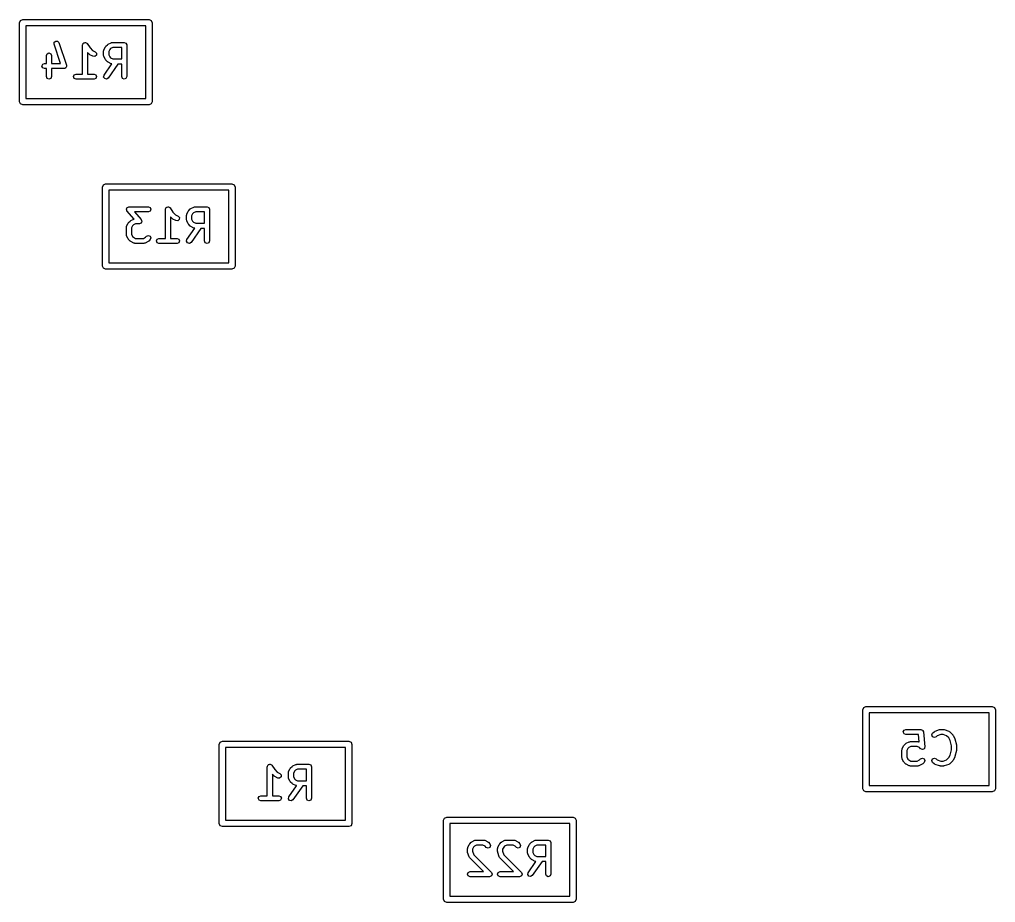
# Model space of a CAD drawing. Extents: x 0.26 to 1.74, y 0.22 to 1.88.
# Drawn here: x 0.884 to 1.492, y 1.331 to 1.881 of the extents above; entities that cross this region are included whole.
import ezdxf

# ---------------------------------------------------------------- set-up
doc = ezdxf.new("R2010")
doc.units = 0
doc.header["$MEASUREMENT"] = 0
doc.layers.add('BLACK', color=7, linetype='CONTINUOUS')

msp = doc.modelspace()

# ---------------------------------------------------------------- linework, layer by layer
at = {"layer": 'BLACK', "linetype": 'CONTINUOUS'}
for p, q in [((0.883858, 1.87894), (0.884435, 1.88033)), ((0.884435, 1.88033), (0.885827, 1.88091)), ((0.885827, 1.88091), (0.964567, 1.88091)), ((0.964567, 1.88091), (0.965959, 1.88033)), ((0.965959, 1.88033), (0.966535, 1.87894)), ((0.883858, 1.82972), (0.883858, 1.87894)), ((0.887795, 1.87697), (0.887795, 1.83169)), ((0.962598, 1.87697), (0.887795, 1.87697)), ((0.962598, 1.83169), (0.962598, 1.87697)), ((0.966535, 1.87894), (0.966535, 1.82972)), ((0.905509, 1.86671), (0.90642, 1.8675)), ((0.90642, 1.8675), (0.907622, 1.86742)), ((0.907622, 1.86742), (0.908412, 1.86651)), ((0.905424, 1.86551), (0.905509, 1.86671)), ((0.90942, 1.85352), (0.905424, 1.86551)), ((0.908412, 1.86651), (0.913099, 1.85245)), ((0.923153, 1.86507), (0.923215, 1.86522)), ((0.923153, 1.84696), (0.923153, 1.86507)), ((0.923184, 1.86538), (0.923439, 1.86576)), ((0.923215, 1.86522), (0.923184, 1.86538)), ((0.923439, 1.86576), (0.923615, 1.86619)), ((0.923615, 1.86619), (0.923764, 1.86625)), ((0.923764, 1.86625), (0.923855, 1.86638)), ((0.923855, 1.86638), (0.924304, 1.86647)), ((0.924304, 1.86647), (0.924728, 1.86665)), ((0.924728, 1.86665), (0.924878, 1.86659)), ((0.924878, 1.86659), (0.925037, 1.86662)), ((0.925037, 1.86662), (0.925418, 1.86636)), ((0.925418, 1.86636), (0.925842, 1.86619)), ((0.925842, 1.86619), (0.925904, 1.86604)), ((0.925904, 1.86604), (0.926038, 1.86595)), ((0.926038, 1.86595), (0.927827, 1.86326)), ((0.927827, 1.86326), (0.929411, 1.86168)), ((0.929411, 1.86168), (0.931057, 1.86086)), ((0.936277, 1.86132), (0.936417, 1.86166)), ((0.936277, 1.85851), (0.936277, 1.86132)), ((0.936417, 1.86166), (0.936443, 1.86203)), ((0.936443, 1.86203), (0.93738, 1.8639)), ((0.93738, 1.8639), (0.937576, 1.86407)), ((0.937576, 1.86407), (0.937675, 1.86431)), ((0.937675, 1.86431), (0.938613, 1.86525)), ((0.938613, 1.86525), (0.938852, 1.86535)), ((0.938852, 1.86535), (0.939022, 1.86554)), ((0.939022, 1.86554), (0.940897, 1.86648)), ((0.940083, 1.86227), (0.939426, 1.86095)), ((0.940659, 1.86284), (0.940083, 1.86227)), ((0.941973, 1.8635), (0.940659, 1.86284)), ((0.940897, 1.86648), (0.941262, 1.86651)), ((0.941262, 1.86651), (0.941601, 1.86665)), ((0.941601, 1.86665), (0.9491, 1.86665)), ((0.947525, 1.8635), (0.941973, 1.8635)), ((0.947525, 1.85634), (0.947525, 1.8635)), ((0.9491, 1.86665), (0.950214, 1.86619)), ((0.950214, 1.86619), (0.950675, 1.86507)), ((0.950675, 1.86507), (0.950675, 1.84539)), ((0.900656, 1.85851), (0.901117, 1.85962)), ((0.900656, 1.85352), (0.900656, 1.85851)), ((0.901117, 1.85962), (0.902231, 1.86009)), ((0.902231, 1.86009), (0.903344, 1.85962)), ((0.903344, 1.85962), (0.903806, 1.85851)), ((0.903806, 1.85851), (0.903806, 1.85352)), ((0.927364, 1.85927), (0.926303, 1.86033)), ((0.926303, 1.86033), (0.926303, 1.84696)), ((0.927604, 1.85917), (0.927364, 1.85927)), ((0.927773, 1.85898), (0.927604, 1.85917)), ((0.929648, 1.85804), (0.927773, 1.85898)), ((0.93085, 1.85795), (0.929648, 1.85804)), ((0.931761, 1.85874), (0.93085, 1.85795)), ((0.931057, 1.86086), (0.931846, 1.85995)), ((0.931846, 1.85995), (0.931761, 1.85874)), ((0.936417, 1.85817), (0.936277, 1.85851)), ((0.936443, 1.85781), (0.936417, 1.85817)), ((0.93738, 1.85593), (0.936443, 1.85781)), ((0.937576, 1.85576), (0.93738, 1.85593)), ((0.937675, 1.85552), (0.937576, 1.85576)), ((0.938613, 1.85459), (0.937675, 1.85552)), ((0.939426, 1.86095), (0.939426, 1.85888)), ((0.939426, 1.85888), (0.940083, 1.85757)), ((0.940083, 1.85757), (0.940659, 1.85699)), ((0.940659, 1.85699), (0.941973, 1.85634)), ((0.941973, 1.85634), (0.947525, 1.85634)), ((0.897844, 1.85195), (0.898305, 1.85306)), ((0.898305, 1.85084), (0.897844, 1.85195)), ((0.898305, 1.85306), (0.899419, 1.85352)), ((0.899419, 1.85037), (0.898305, 1.85084)), ((0.899419, 1.85352), (0.900656, 1.85352)), ((0.900656, 1.85037), (0.899419, 1.85037)), ((0.900656, 1.84539), (0.900656, 1.85037)), ((0.903806, 1.85352), (0.90942, 1.85352)), ((0.911605, 1.85037), (0.903806, 1.85037)), ((0.903806, 1.85037), (0.903806, 1.84539)), ((0.911844, 1.85047), (0.911605, 1.85037)), ((0.912103, 1.85046), (0.911844, 1.85047)), ((0.91238, 1.8507), (0.912103, 1.85046)), ((0.912718, 1.85084), (0.91238, 1.8507)), ((0.912817, 1.85108), (0.912718, 1.85084)), ((0.913013, 1.85125), (0.912817, 1.85108)), ((0.913039, 1.85161), (0.913013, 1.85125)), ((0.91318, 1.85195), (0.913039, 1.85161)), ((0.913099, 1.85245), (0.91308, 1.85219)), ((0.91308, 1.85219), (0.91318, 1.85195)), ((0.936561, 1.84629), (0.941436, 1.85326)), ((0.938852, 1.85449), (0.938613, 1.85459)), ((0.939022, 1.85429), (0.938852, 1.85449)), ((0.940897, 1.85335), (0.939022, 1.85429)), ((0.945233, 1.85319), (0.939142, 1.84448)), ((0.941262, 1.85333), (0.940897, 1.85335)), ((0.941436, 1.85326), (0.941262, 1.85333)), ((0.947525, 1.85319), (0.945233, 1.85319)), ((0.947525, 1.84539), (0.947525, 1.85319)), ((0.901117, 1.84427), (0.900656, 1.84539)), ((0.902231, 1.84381), (0.901117, 1.84427)), ((0.903344, 1.84427), (0.902231, 1.84381)), ((0.903806, 1.84539), (0.903344, 1.84427)), ((0.917529, 1.84539), (0.91799, 1.8465)), ((0.91799, 1.84427), (0.917529, 1.84539)), ((0.91799, 1.8465), (0.919104, 1.84696)), ((0.919104, 1.84381), (0.91799, 1.84427)), ((0.919104, 1.84696), (0.923153, 1.84696)), ((0.924728, 1.84381), (0.919104, 1.84381)), ((0.930352, 1.84381), (0.924728, 1.84381)), ((0.926303, 1.84696), (0.930352, 1.84696)), ((0.930352, 1.84696), (0.931466, 1.8465)), ((0.931466, 1.84427), (0.930352, 1.84381)), ((0.931466, 1.8465), (0.931927, 1.84539)), ((0.931927, 1.84539), (0.931466, 1.84427)), ((0.936301, 1.84511), (0.936561, 1.84629)), ((0.936948, 1.8441), (0.936301, 1.84511)), ((0.938125, 1.84384), (0.936948, 1.8441)), ((0.939142, 1.84448), (0.938125, 1.84384)), ((0.947987, 1.84427), (0.947525, 1.84539)), ((0.9491, 1.84381), (0.947987, 1.84427)), ((0.950214, 1.84427), (0.9491, 1.84381)), ((0.950675, 1.84539), (0.950214, 1.84427)), ((0.887795, 1.83169), (0.962598, 1.83169)), ((0.884435, 1.82833), (0.883858, 1.82972)), ((0.885827, 1.82776), (0.884435, 1.82833)), ((0.964567, 1.82776), (0.885827, 1.82776)), ((0.965959, 1.82833), (0.964567, 1.82776)), ((0.966535, 1.82972), (0.965959, 1.82833)), ((0.935531, 1.77657), (0.936108, 1.77797)), ((0.935531, 1.72736), (0.935531, 1.77657)), ((0.936108, 1.77797), (0.9375, 1.77854)), ((0.9375, 1.77854), (1.01624, 1.77854)), ((1.01624, 1.77854), (1.01763, 1.77797)), ((1.01763, 1.77797), (1.01821, 1.77657)), ((1.01821, 1.77657), (1.01821, 1.72736)), ((0.939469, 1.77461), (0.939469, 1.72933)), ((1.01427, 1.77461), (0.939469, 1.77461)), ((1.01427, 1.72933), (1.01427, 1.77461)), ((0.950992, 1.7639), (0.951517, 1.76407)), ((0.951517, 1.76407), (0.952029, 1.76429)), ((0.952029, 1.76429), (0.964215, 1.76429)), ((0.964215, 1.76429), (0.965329, 1.76382)), ((0.975438, 1.76389), (0.975528, 1.76402)), ((0.975528, 1.76402), (0.975978, 1.76411)), ((0.975978, 1.76411), (0.976401, 1.76429)), ((0.976401, 1.76429), (0.976551, 1.76422)), ((0.976551, 1.76422), (0.97671, 1.76425)), ((0.97671, 1.76425), (0.977091, 1.764)), ((0.977091, 1.764), (0.977515, 1.76382)), ((0.990695, 1.76318), (0.99257, 1.76412)), ((0.99257, 1.76412), (0.992936, 1.76415)), ((0.992936, 1.76415), (0.993274, 1.76429)), ((0.993274, 1.76429), (1.00077, 1.76429)), ((1.00077, 1.76429), (1.00189, 1.76382)), ((0.950455, 1.76271), (0.950476, 1.76276)), ((0.950667, 1.7622), (0.950455, 1.76271)), ((0.950458, 1.76282), (0.950704, 1.76331)), ((0.950476, 1.76276), (0.950458, 1.76282)), ((0.950844, 1.76167), (0.950667, 1.7622)), ((0.950704, 1.76331), (0.950916, 1.76382)), ((0.955255, 1.75663), (0.950844, 1.76167)), ((0.950916, 1.76382), (0.950968, 1.76385)), ((0.950968, 1.76385), (0.950992, 1.7639)), ((0.964215, 1.76114), (0.9555, 1.76114)), ((0.9555, 1.76114), (0.959776, 1.75625)), ((0.965329, 1.7616), (0.964215, 1.76114)), ((0.965329, 1.76382), (0.96579, 1.76271)), ((0.96579, 1.76271), (0.965329, 1.7616)), ((0.974827, 1.76271), (0.974889, 1.76286)), ((0.974827, 1.7446), (0.974827, 1.76271)), ((0.974857, 1.76302), (0.975112, 1.7634)), ((0.974889, 1.76286), (0.974857, 1.76302)), ((0.975112, 1.7634), (0.975288, 1.76382)), ((0.975288, 1.76382), (0.975438, 1.76389)), ((0.977515, 1.76382), (0.977577, 1.76367)), ((0.977577, 1.76367), (0.977712, 1.76358)), ((0.977712, 1.76358), (0.9795, 1.7609)), ((0.979037, 1.75691), (0.977976, 1.75797)), ((0.977976, 1.75797), (0.977976, 1.7446)), ((0.9795, 1.7609), (0.981084, 1.75932)), ((0.981084, 1.75932), (0.98273, 1.75849)), ((0.98273, 1.75849), (0.98352, 1.75758)), ((0.98795, 1.75896), (0.98809, 1.7593)), ((0.98795, 1.75615), (0.98795, 1.75896)), ((0.98809, 1.7593), (0.988116, 1.75967)), ((0.988116, 1.75967), (0.989054, 1.76154)), ((0.989054, 1.76154), (0.989249, 1.76171)), ((0.989249, 1.76171), (0.989349, 1.76195)), ((0.989349, 1.76195), (0.990286, 1.76289)), ((0.990286, 1.76289), (0.990525, 1.76299)), ((0.990525, 1.76299), (0.990695, 1.76318)), ((0.991756, 1.7599), (0.9911, 1.75859)), ((0.9911, 1.75859), (0.9911, 1.75652)), ((0.992332, 1.76048), (0.991756, 1.7599)), ((0.993646, 1.76114), (0.992332, 1.76048)), ((0.999199, 1.76114), (0.993646, 1.76114)), ((0.999199, 1.75397), (0.999199, 1.76114)), ((1.00189, 1.76382), (1.00235, 1.76271)), ((1.00235, 1.76271), (1.00235, 1.74303)), ((0.950595, 1.7518), (0.950621, 1.75217)), ((0.950621, 1.75217), (0.951558, 1.75404)), ((0.951558, 1.75404), (0.951754, 1.75421)), ((0.951754, 1.75421), (0.951853, 1.75445)), ((0.951853, 1.75445), (0.952791, 1.75539)), ((0.952791, 1.75539), (0.95303, 1.75549)), ((0.95303, 1.75549), (0.9532, 1.75568)), ((0.9532, 1.75568), (0.955075, 1.75662)), ((0.954261, 1.7524), (0.953604, 1.75109)), ((0.954837, 1.75298), (0.954261, 1.7524)), ((0.956151, 1.75364), (0.954837, 1.75298)), ((0.955075, 1.75662), (0.955255, 1.75663)), ((0.958591, 1.75364), (0.956151, 1.75364)), ((0.959103, 1.75385), (0.958591, 1.75364)), ((0.959628, 1.75403), (0.959103, 1.75385)), ((0.959653, 1.75408), (0.959628, 1.75403)), ((0.959705, 1.7541), (0.959653, 1.75408)), ((0.959917, 1.75461), (0.959705, 1.7541)), ((0.959776, 1.75625), (0.959954, 1.75572)), ((0.960162, 1.75511), (0.959917, 1.75461)), ((0.959954, 1.75572), (0.960166, 1.75521)), ((0.960166, 1.75521), (0.960144, 1.75516)), ((0.960144, 1.75516), (0.960162, 1.75511)), ((0.979277, 1.75681), (0.979037, 1.75691)), ((0.979447, 1.75662), (0.979277, 1.75681)), ((0.981321, 1.75568), (0.979447, 1.75662)), ((0.982524, 1.75559), (0.981321, 1.75568)), ((0.983434, 1.75638), (0.982524, 1.75559)), ((0.98352, 1.75758), (0.983434, 1.75638)), ((0.98809, 1.75581), (0.98795, 1.75615)), ((0.988116, 1.75544), (0.98809, 1.75581)), ((0.989054, 1.75357), (0.988116, 1.75544)), ((0.989249, 1.7534), (0.989054, 1.75357)), ((0.989349, 1.75316), (0.989249, 1.7534)), ((0.990286, 1.75222), (0.989349, 1.75316)), ((0.990525, 1.75212), (0.990286, 1.75222)), ((0.990695, 1.75193), (0.990525, 1.75212)), ((0.99257, 1.75099), (0.990695, 1.75193)), ((0.9911, 1.75652), (0.991756, 1.75521)), ((0.991756, 1.75521), (0.992332, 1.75463)), ((0.992332, 1.75463), (0.993646, 1.75397)), ((0.993646, 1.75397), (0.999199, 1.75397)), ((0.950455, 1.75146), (0.950595, 1.7518)), ((0.950455, 1.74678), (0.950455, 1.75146)), ((0.950595, 1.74644), (0.950455, 1.74678)), ((0.950621, 1.74607), (0.950595, 1.74644)), ((0.951558, 1.7442), (0.950621, 1.74607)), ((0.953604, 1.75109), (0.953604, 1.74715)), ((0.953604, 1.74715), (0.954261, 1.74583)), ((0.954261, 1.74583), (0.954837, 1.74526)), ((0.962345, 1.74526), (0.963102, 1.74601)), ((0.963102, 1.74601), (0.964215, 1.74648)), ((0.964215, 1.74648), (0.965329, 1.74601)), ((0.965329, 1.74601), (0.96579, 1.7449)), ((0.988235, 1.74393), (0.993109, 1.75089)), ((0.996906, 1.75082), (0.990815, 1.74212)), ((0.992936, 1.75096), (0.99257, 1.75099)), ((0.993109, 1.75089), (0.992936, 1.75096)), ((0.999199, 1.75082), (0.996906, 1.75082)), ((0.999199, 1.74303), (0.999199, 1.75082)), ((0.951754, 1.74403), (0.951558, 1.7442)), ((0.951853, 1.74379), (0.951754, 1.74403)), ((0.952791, 1.74285), (0.951853, 1.74379)), ((0.95303, 1.74275), (0.952791, 1.74285)), ((0.9532, 1.74255), (0.95303, 1.74275)), ((0.955075, 1.74162), (0.9532, 1.74255)), ((0.954837, 1.74526), (0.956151, 1.7446)), ((0.95544, 1.74159), (0.955075, 1.74162)), ((0.955779, 1.74145), (0.95544, 1.74159)), ((0.961403, 1.74145), (0.955779, 1.74145)), ((0.956151, 1.7446), (0.961031, 1.7446)), ((0.961031, 1.7446), (0.962345, 1.74526)), ((0.961742, 1.74159), (0.961403, 1.74145)), ((0.962107, 1.74162), (0.961742, 1.74159)), ((0.963982, 1.74255), (0.962107, 1.74162)), ((0.964152, 1.74275), (0.963982, 1.74255)), ((0.964392, 1.74285), (0.964152, 1.74275)), ((0.965329, 1.74379), (0.964392, 1.74285)), ((0.96579, 1.7449), (0.965329, 1.74379)), ((0.969202, 1.74303), (0.969664, 1.74414)), ((0.969664, 1.74191), (0.969202, 1.74303)), ((0.969664, 1.74414), (0.970777, 1.7446)), ((0.970777, 1.74145), (0.969664, 1.74191)), ((0.970777, 1.7446), (0.974827, 1.7446)), ((0.976401, 1.74145), (0.970777, 1.74145)), ((0.982026, 1.74145), (0.976401, 1.74145)), ((0.977976, 1.7446), (0.982026, 1.7446)), ((0.982026, 1.7446), (0.983139, 1.74414)), ((0.983139, 1.74191), (0.982026, 1.74145)), ((0.983139, 1.74414), (0.9836, 1.74303)), ((0.9836, 1.74303), (0.983139, 1.74191)), ((0.987974, 1.74275), (0.988235, 1.74393)), ((0.988622, 1.74174), (0.987974, 1.74275)), ((0.989798, 1.74147), (0.988622, 1.74174)), ((0.990815, 1.74212), (0.989798, 1.74147)), ((0.99966, 1.74191), (0.999199, 1.74303)), ((1.00077, 1.74145), (0.99966, 1.74191)), ((1.00189, 1.74191), (1.00077, 1.74145)), ((1.00235, 1.74303), (1.00189, 1.74191)), ((0.939469, 1.72933), (1.01427, 1.72933)), ((0.936108, 1.72597), (0.935531, 1.72736)), ((0.9375, 1.72539), (0.936108, 1.72597)), ((1.01624, 1.72539), (0.9375, 1.72539)), ((1.01763, 1.72597), (1.01624, 1.72539)), ((1.01821, 1.72736), (1.01763, 1.72597)), ((1.40945, 1.45098), (1.41003, 1.45238)), ((1.40945, 1.40177), (1.40945, 1.45098)), ((1.41003, 1.45238), (1.41142, 1.45295)), ((1.41142, 1.45295), (1.49016, 1.45295)), ((1.41339, 1.44902), (1.41339, 1.40374)), ((1.48819, 1.44902), (1.41339, 1.44902)), ((1.48819, 1.40374), (1.48819, 1.44902)), ((1.49016, 1.45295), (1.49155, 1.45238)), ((1.49155, 1.45238), (1.49213, 1.45098)), ((1.49213, 1.45098), (1.49213, 1.40177)), ((1.43468, 1.43712), (1.43514, 1.43823)), ((1.43514, 1.43601), (1.43468, 1.43712)), ((1.43514, 1.43823), (1.43626, 1.43869)), ((1.43626, 1.43555), (1.43514, 1.43601)), ((1.43626, 1.43869), (1.44563, 1.43869)), ((1.44421, 1.43555), (1.43626, 1.43555)), ((1.44467, 1.43093), (1.44421, 1.43555)), ((1.44563, 1.43869), (1.44612, 1.43849)), ((1.44612, 1.43849), (1.44663, 1.43834)), ((1.44663, 1.43834), (1.44667, 1.43827)), ((1.44667, 1.43827), (1.44675, 1.43823)), ((1.44675, 1.43823), (1.44695, 1.43774)), ((1.44695, 1.43774), (1.4472, 1.43728)), ((1.4472, 1.43728), (1.44814, 1.4279)), ((1.45249, 1.43525), (1.45295, 1.43636)), ((1.45295, 1.43636), (1.45389, 1.4373)), ((1.45389, 1.4373), (1.45423, 1.43744)), ((1.45423, 1.43744), (1.45451, 1.43768)), ((1.45451, 1.43768), (1.45732, 1.43861)), ((1.45807, 1.43555), (1.45586, 1.43481)), ((1.45732, 1.43861), (1.45758, 1.4386)), ((1.45758, 1.4386), (1.45782, 1.43869)), ((1.45782, 1.43869), (1.45969, 1.43869)), ((1.45944, 1.43555), (1.45807, 1.43555)), ((1.46165, 1.43481), (1.45944, 1.43555)), ((1.45969, 1.43869), (1.45993, 1.4386)), ((1.45993, 1.4386), (1.46019, 1.43861)), ((1.46019, 1.43861), (1.463, 1.43768)), ((1.463, 1.43768), (1.46328, 1.43744)), ((1.46328, 1.43744), (1.46362, 1.4373)), ((1.46362, 1.4373), (1.46549, 1.43542)), ((1.00837, 1.42933), (1.00894, 1.43072)), ((1.00894, 1.43072), (1.01033, 1.4313)), ((1.01033, 1.4313), (1.08907, 1.4313)), ((1.08907, 1.4313), (1.09047, 1.43072)), ((1.09047, 1.43072), (1.09104, 1.42933)), ((1.43514, 1.42886), (1.43608, 1.4298)), ((1.43608, 1.4298), (1.43632, 1.4299)), ((1.43632, 1.4299), (1.43649, 1.43009)), ((1.43649, 1.43009), (1.43837, 1.43103)), ((1.43837, 1.43103), (1.43873, 1.43106)), ((1.43873, 1.43106), (1.43907, 1.4312)), ((1.43907, 1.4312), (1.44376, 1.4312)), ((1.44376, 1.4312), (1.4441, 1.43106)), ((1.4441, 1.43106), (1.44446, 1.43103)), ((1.44446, 1.43103), (1.44467, 1.43093)), ((1.45295, 1.43413), (1.45249, 1.43525)), ((1.45407, 1.43367), (1.45295, 1.43413)), ((1.45518, 1.43413), (1.45407, 1.43367)), ((1.45586, 1.43481), (1.45518, 1.43413)), ((1.46309, 1.43338), (1.46165, 1.43481)), ((1.46383, 1.43188), (1.46309, 1.43338)), ((1.46468, 1.42849), (1.46383, 1.43188)), ((1.46549, 1.43542), (1.46559, 1.43518)), ((1.46559, 1.43518), (1.46579, 1.43501)), ((1.46579, 1.43501), (1.46673, 1.43314)), ((1.46673, 1.43314), (1.46674, 1.43296)), ((1.46674, 1.43296), (1.46684, 1.43282)), ((1.46684, 1.43282), (1.46778, 1.42907)), ((1.00837, 1.38012), (1.00837, 1.42933)), ((1.0123, 1.42736), (1.0123, 1.38209)), ((1.08711, 1.42736), (1.0123, 1.42736)), ((1.08711, 1.38209), (1.08711, 1.42736)), ((1.09104, 1.42933), (1.09104, 1.38012)), ((1.43375, 1.42587), (1.43389, 1.42621)), ((1.43375, 1.42118), (1.43375, 1.42587)), ((1.43389, 1.42621), (1.43391, 1.42658)), ((1.43391, 1.42658), (1.43485, 1.42845)), ((1.43485, 1.42845), (1.43505, 1.42862)), ((1.43505, 1.42862), (1.43514, 1.42886)), ((1.43755, 1.42681), (1.4369, 1.4255)), ((1.4369, 1.4255), (1.4369, 1.42156)), ((1.43813, 1.42739), (1.43755, 1.42681)), ((1.43944, 1.42805), (1.43813, 1.42739)), ((1.44339, 1.42805), (1.43944, 1.42805)), ((1.4447, 1.42739), (1.44339, 1.42805)), ((1.44546, 1.42663), (1.4447, 1.42739)), ((1.44553, 1.4266), (1.44546, 1.42663)), ((1.44557, 1.42653), (1.44553, 1.4266)), ((1.44608, 1.42637), (1.44557, 1.42653)), ((1.44657, 1.42617), (1.44608, 1.42637)), ((1.44665, 1.4262), (1.44657, 1.42617)), ((1.44673, 1.42618), (1.44665, 1.4262)), ((1.44719, 1.42643), (1.44673, 1.42618)), ((1.44768, 1.42663), (1.44719, 1.42643)), ((1.44771, 1.42671), (1.44768, 1.42663)), ((1.44779, 1.42675), (1.44771, 1.42671)), ((1.44794, 1.42726), (1.44779, 1.42675)), ((1.44814, 1.42775), (1.44794, 1.42726)), ((1.44814, 1.4279), (1.44811, 1.42782)), ((1.44811, 1.42782), (1.44814, 1.42775)), ((1.46383, 1.42267), (1.46468, 1.42607)), ((1.46468, 1.42607), (1.46468, 1.42849)), ((1.46778, 1.42549), (1.46684, 1.42174)), ((1.46778, 1.42907), (1.46775, 1.42887)), ((1.46775, 1.42887), (1.46783, 1.42868)), ((1.46783, 1.42587), (1.46775, 1.42569)), ((1.46775, 1.42569), (1.46778, 1.42549)), ((1.46783, 1.42868), (1.46783, 1.42587)), ((1.43389, 1.42085), (1.43375, 1.42118)), ((1.43391, 1.42048), (1.43389, 1.42085)), ((1.43485, 1.41861), (1.43391, 1.42048)), ((1.43505, 1.41844), (1.43485, 1.41861)), ((1.43514, 1.4182), (1.43505, 1.41844)), ((1.43608, 1.41726), (1.43514, 1.4182)), ((1.4369, 1.42156), (1.43755, 1.42024)), ((1.43755, 1.42024), (1.43813, 1.41967)), ((1.43813, 1.41967), (1.43944, 1.41901)), ((1.43944, 1.41901), (1.44339, 1.41901)), ((1.44339, 1.41901), (1.4447, 1.41967)), ((1.4447, 1.41967), (1.44546, 1.42042)), ((1.44546, 1.42042), (1.44657, 1.42088)), ((1.44657, 1.42088), (1.44768, 1.42042)), ((1.44768, 1.4182), (1.44675, 1.41726)), ((1.44768, 1.42042), (1.44814, 1.41931)), ((1.44814, 1.41931), (1.44768, 1.4182)), ((1.45249, 1.41931), (1.45295, 1.42042)), ((1.45295, 1.4182), (1.45249, 1.41931)), ((1.45295, 1.42042), (1.45407, 1.42088)), ((1.45389, 1.41726), (1.45295, 1.4182)), ((1.45407, 1.42088), (1.45518, 1.42042)), ((1.45518, 1.42042), (1.45586, 1.41975)), ((1.45586, 1.41975), (1.45807, 1.41901)), ((1.45807, 1.41901), (1.45944, 1.41901)), ((1.45944, 1.41901), (1.46165, 1.41975)), ((1.46165, 1.41975), (1.46309, 1.42118)), ((1.46309, 1.42118), (1.46383, 1.42267)), ((1.46549, 1.41913), (1.46362, 1.41726)), ((1.46559, 1.41937), (1.46549, 1.41913)), ((1.46579, 1.41954), (1.46559, 1.41937)), ((1.46673, 1.42142), (1.46579, 1.41954)), ((1.46674, 1.4216), (1.46673, 1.42142)), ((1.46684, 1.42174), (1.46674, 1.4216)), ((1.03829, 1.41547), (1.03835, 1.41562)), ((1.03829, 1.39736), (1.03829, 1.41547)), ((1.03832, 1.41578), (1.03857, 1.41616)), ((1.03835, 1.41562), (1.03832, 1.41578)), ((1.03857, 1.41616), (1.03875, 1.41658)), ((1.03875, 1.41658), (1.0389, 1.41664)), ((1.0389, 1.41664), (1.03899, 1.41678)), ((1.03899, 1.41678), (1.03944, 1.41687)), ((1.03944, 1.41687), (1.03986, 1.41704)), ((1.03986, 1.41704), (1.04001, 1.41698)), ((1.04001, 1.41698), (1.04017, 1.41701)), ((1.04017, 1.41701), (1.04055, 1.41676)), ((1.04055, 1.41676), (1.04098, 1.41658)), ((1.04098, 1.41658), (1.04104, 1.41643)), ((1.04104, 1.41643), (1.04117, 1.41634)), ((1.04117, 1.41634), (1.04296, 1.41366)), ((1.04296, 1.41366), (1.04454, 1.41207)), ((1.04454, 1.41207), (1.04619, 1.41125)), ((1.04619, 1.41125), (1.04698, 1.41034)), ((1.05141, 1.41172), (1.05155, 1.41206)), ((1.05141, 1.4089), (1.05141, 1.41172)), ((1.05155, 1.41206), (1.05158, 1.41242)), ((1.05158, 1.41242), (1.05251, 1.4143)), ((1.05251, 1.4143), (1.05271, 1.41447)), ((1.05271, 1.41447), (1.05281, 1.41471)), ((1.05281, 1.41471), (1.05375, 1.41564)), ((1.05375, 1.41564), (1.05399, 1.41574)), ((1.05399, 1.41574), (1.05416, 1.41594)), ((1.05416, 1.41594), (1.05603, 1.41688)), ((1.05522, 1.41266), (1.05456, 1.41135)), ((1.05456, 1.41135), (1.05456, 1.40928)), ((1.05579, 1.41323), (1.05522, 1.41266)), ((1.05711, 1.41389), (1.05579, 1.41323)), ((1.05603, 1.41688), (1.0564, 1.4169)), ((1.0564, 1.4169), (1.05674, 1.41704)), ((1.05674, 1.41704), (1.06423, 1.41704)), ((1.06266, 1.41389), (1.05711, 1.41389)), ((1.06266, 1.40673), (1.06266, 1.41389)), ((1.06423, 1.41704), (1.06535, 1.41658)), ((1.06535, 1.41658), (1.06581, 1.41547)), ((1.06581, 1.41547), (1.06581, 1.39578)), ((1.43632, 1.41716), (1.43608, 1.41726)), ((1.43649, 1.41696), (1.43632, 1.41716)), ((1.43837, 1.41603), (1.43649, 1.41696)), ((1.43873, 1.416), (1.43837, 1.41603)), ((1.43907, 1.41586), (1.43873, 1.416)), ((1.44376, 1.41586), (1.43907, 1.41586)), ((1.4441, 1.416), (1.44376, 1.41586)), ((1.44446, 1.41603), (1.4441, 1.416)), ((1.44634, 1.41696), (1.44446, 1.41603)), ((1.44651, 1.41716), (1.44634, 1.41696)), ((1.44675, 1.41726), (1.44651, 1.41716)), ((1.45423, 1.41712), (1.45389, 1.41726)), ((1.45451, 1.41688), (1.45423, 1.41712)), ((1.45732, 1.41594), (1.45451, 1.41688)), ((1.45758, 1.41596), (1.45732, 1.41594)), ((1.45782, 1.41586), (1.45758, 1.41596)), ((1.45969, 1.41586), (1.45782, 1.41586)), ((1.45993, 1.41596), (1.45969, 1.41586)), ((1.46019, 1.41594), (1.45993, 1.41596)), ((1.463, 1.41688), (1.46019, 1.41594)), ((1.46328, 1.41712), (1.463, 1.41688)), ((1.46362, 1.41726), (1.46328, 1.41712)), ((1.0425, 1.40967), (1.04144, 1.41073)), ((1.04144, 1.41073), (1.04144, 1.39736)), ((1.04274, 1.40957), (1.0425, 1.40967)), ((1.04291, 1.40937), (1.04274, 1.40957)), ((1.04478, 1.40843), (1.04291, 1.40937)), ((1.04598, 1.40835), (1.04478, 1.40843)), ((1.04689, 1.40914), (1.04598, 1.40835)), ((1.04698, 1.41034), (1.04689, 1.40914)), ((1.05155, 1.40857), (1.05141, 1.4089)), ((1.05158, 1.4082), (1.05155, 1.40857)), ((1.05251, 1.40633), (1.05158, 1.4082)), ((1.05271, 1.40616), (1.05251, 1.40633)), ((1.05281, 1.40592), (1.05271, 1.40616)), ((1.05375, 1.40498), (1.05281, 1.40592)), ((1.05456, 1.40928), (1.05522, 1.40796)), ((1.05522, 1.40796), (1.05579, 1.40739)), ((1.05579, 1.40739), (1.05711, 1.40673)), ((1.05711, 1.40673), (1.06266, 1.40673)), ((1.0517, 1.39668), (1.05657, 1.40365)), ((1.05399, 1.40488), (1.05375, 1.40498)), ((1.05416, 1.40468), (1.05399, 1.40488)), ((1.05603, 1.40375), (1.05416, 1.40468)), ((1.06037, 1.40358), (1.05428, 1.39488)), ((1.0564, 1.40372), (1.05603, 1.40375)), ((1.05657, 1.40365), (1.0564, 1.40372)), ((1.06266, 1.40358), (1.06037, 1.40358)), ((1.06266, 1.39578), (1.06266, 1.40358)), ((1.41003, 1.40038), (1.40945, 1.40177)), ((1.40945, 1.40177), (1.40945, 1.40177)), ((1.41142, 1.3998), (1.41003, 1.40038)), ((1.49016, 1.3998), (1.41142, 1.3998)), ((1.41339, 1.40374), (1.48819, 1.40374)), ((1.49155, 1.40038), (1.49016, 1.3998)), ((1.49213, 1.40177), (1.49155, 1.40038)), ((1.03266, 1.39578), (1.03312, 1.3969)), ((1.03312, 1.39467), (1.03266, 1.39578)), ((1.03312, 1.3969), (1.03424, 1.39736)), ((1.03424, 1.39421), (1.03312, 1.39467)), ((1.03424, 1.39736), (1.03829, 1.39736)), ((1.03986, 1.39421), (1.03424, 1.39421)), ((1.04549, 1.39421), (1.03986, 1.39421)), ((1.04144, 1.39736), (1.04549, 1.39736)), ((1.04549, 1.39736), (1.0466, 1.3969)), ((1.0466, 1.39467), (1.04549, 1.39421)), ((1.0466, 1.3969), (1.04706, 1.39578)), ((1.04706, 1.39578), (1.0466, 1.39467)), ((1.05143, 1.39551), (1.0517, 1.39668)), ((1.05208, 1.39449), (1.05143, 1.39551)), ((1.05326, 1.39423), (1.05208, 1.39449)), ((1.05428, 1.39488), (1.05326, 1.39423)), ((1.06312, 1.39467), (1.06266, 1.39578)), ((1.06423, 1.39421), (1.06312, 1.39467)), ((1.06535, 1.39467), (1.06423, 1.39421)), ((1.06581, 1.39578), (1.06535, 1.39467)), ((1.0123, 1.38209), (1.08711, 1.38209)), ((1.14813, 1.38209), (1.14871, 1.38348)), ((1.14813, 1.33287), (1.14813, 1.38209)), ((1.14871, 1.38348), (1.1501, 1.38406)), ((1.1501, 1.38406), (1.22884, 1.38406)), ((1.22884, 1.38406), (1.23023, 1.38348)), ((1.23023, 1.38348), (1.23081, 1.38209)), ((1.23081, 1.38209), (1.23081, 1.33287)), ((1.00894, 1.37873), (1.00837, 1.38012)), ((1.01033, 1.37815), (1.00894, 1.37873)), ((1.08907, 1.37815), (1.01033, 1.37815)), ((1.09047, 1.37873), (1.08907, 1.37815)), ((1.09104, 1.38012), (1.09047, 1.37873)), ((1.15207, 1.38012), (1.15207, 1.33484)), ((1.22687, 1.38012), (1.15207, 1.38012)), ((1.22687, 1.33484), (1.22687, 1.38012)), ((1.16563, 1.3685), (1.1658, 1.36869)), ((1.1658, 1.36869), (1.16767, 1.36963)), ((1.16767, 1.36963), (1.16804, 1.36966)), ((1.16804, 1.36966), (1.16838, 1.3698)), ((1.16838, 1.3698), (1.17306, 1.3698)), ((1.17306, 1.3698), (1.1734, 1.36966)), ((1.1734, 1.36966), (1.17377, 1.36963)), ((1.17377, 1.36963), (1.17564, 1.36869)), ((1.17564, 1.36869), (1.17581, 1.3685)), ((1.18438, 1.3685), (1.18455, 1.36869)), ((1.18455, 1.36869), (1.18642, 1.36963)), ((1.18642, 1.36963), (1.18679, 1.36966)), ((1.18679, 1.36966), (1.18712, 1.3698)), ((1.18712, 1.3698), (1.19181, 1.3698)), ((1.19181, 1.3698), (1.19215, 1.36966)), ((1.19215, 1.36966), (1.19252, 1.36963)), ((1.19252, 1.36963), (1.19439, 1.36869)), ((1.19439, 1.36869), (1.19456, 1.3685)), ((1.20312, 1.3685), (1.20329, 1.36869)), ((1.20329, 1.36869), (1.20517, 1.36963)), ((1.20517, 1.36963), (1.20553, 1.36966)), ((1.20553, 1.36966), (1.20587, 1.3698)), ((1.20587, 1.3698), (1.21337, 1.3698)), ((1.21337, 1.3698), (1.21449, 1.36934)), ((1.21449, 1.36934), (1.21495, 1.36822)), ((1.16305, 1.36447), (1.16319, 1.36481)), ((1.16305, 1.3626), (1.16305, 1.36447)), ((1.16315, 1.36236), (1.16305, 1.3626)), ((1.16319, 1.36481), (1.16322, 1.36518)), ((1.16322, 1.36518), (1.16416, 1.36705)), ((1.16416, 1.36705), (1.16435, 1.36722)), ((1.16435, 1.36722), (1.16445, 1.36746)), ((1.16445, 1.36746), (1.16539, 1.3684)), ((1.16539, 1.3684), (1.16563, 1.3685)), ((1.16686, 1.36541), (1.1662, 1.3641)), ((1.1662, 1.3641), (1.1662, 1.36285)), ((1.1662, 1.36285), (1.16694, 1.36064)), ((1.16744, 1.36599), (1.16686, 1.36541)), ((1.16875, 1.36665), (1.16744, 1.36599)), ((1.17269, 1.36665), (1.16875, 1.36665)), ((1.17401, 1.36599), (1.17269, 1.36665)), ((1.17476, 1.36523), (1.17401, 1.36599)), ((1.17588, 1.36477), (1.17476, 1.36523)), ((1.17581, 1.3685), (1.17605, 1.3684)), ((1.17699, 1.36523), (1.17588, 1.36477)), ((1.17605, 1.3684), (1.17699, 1.36746)), ((1.17699, 1.36746), (1.17745, 1.36635)), ((1.17745, 1.36635), (1.17699, 1.36523)), ((1.1818, 1.36447), (1.18194, 1.36481)), ((1.1818, 1.3626), (1.1818, 1.36447)), ((1.1819, 1.36236), (1.1818, 1.3626)), ((1.18194, 1.36481), (1.18197, 1.36518)), ((1.18197, 1.36518), (1.1829, 1.36705)), ((1.1829, 1.36705), (1.1831, 1.36722)), ((1.1831, 1.36722), (1.1832, 1.36746)), ((1.1832, 1.36746), (1.18414, 1.3684)), ((1.18414, 1.3684), (1.18438, 1.3685)), ((1.18561, 1.36541), (1.18495, 1.3641)), ((1.18495, 1.3641), (1.18495, 1.36285)), ((1.18495, 1.36285), (1.18569, 1.36064)), ((1.18618, 1.36599), (1.18561, 1.36541)), ((1.1875, 1.36665), (1.18618, 1.36599)), ((1.19144, 1.36665), (1.1875, 1.36665)), ((1.19275, 1.36599), (1.19144, 1.36665)), ((1.19351, 1.36523), (1.19275, 1.36599)), ((1.19462, 1.36477), (1.19351, 1.36523)), ((1.19456, 1.3685), (1.1948, 1.3684)), ((1.19574, 1.36523), (1.19462, 1.36477)), ((1.1948, 1.3684), (1.19574, 1.36746)), ((1.19574, 1.36746), (1.1962, 1.36635)), ((1.1962, 1.36635), (1.19574, 1.36523)), ((1.20055, 1.36447), (1.20069, 1.36481)), ((1.20055, 1.36166), (1.20055, 1.36447)), ((1.20069, 1.36481), (1.20071, 1.36518)), ((1.20071, 1.36518), (1.20165, 1.36705)), ((1.20165, 1.36705), (1.20185, 1.36722)), ((1.20185, 1.36722), (1.20195, 1.36746)), ((1.20195, 1.36746), (1.20288, 1.3684)), ((1.20288, 1.3684), (1.20312, 1.3685)), ((1.20435, 1.36541), (1.2037, 1.3641)), ((1.2037, 1.3641), (1.2037, 1.36203)), ((1.20493, 1.36599), (1.20435, 1.36541)), ((1.20624, 1.36665), (1.20493, 1.36599)), ((1.2118, 1.36665), (1.20624, 1.36665)), ((1.2118, 1.35949), (1.2118, 1.36665)), ((1.21495, 1.36822), (1.21495, 1.34854)), ((1.16313, 1.3621), (1.16315, 1.36236)), ((1.16407, 1.35929), (1.16313, 1.3621)), ((1.16431, 1.35901), (1.16407, 1.35929)), ((1.16445, 1.35867), (1.16431, 1.35901)), ((1.17301, 1.35011), (1.16445, 1.35867)), ((1.16694, 1.36064), (1.17793, 1.34965)), ((1.18188, 1.3621), (1.1819, 1.36236)), ((1.18282, 1.35929), (1.18188, 1.3621)), ((1.18306, 1.35901), (1.18282, 1.35929)), ((1.1832, 1.35867), (1.18306, 1.35901)), ((1.19176, 1.35011), (1.1832, 1.35867)), ((1.18569, 1.36064), (1.19668, 1.34965)), ((1.20069, 1.36132), (1.20055, 1.36166)), ((1.20071, 1.36096), (1.20069, 1.36132)), ((1.20165, 1.35908), (1.20071, 1.36096)), ((1.20185, 1.35891), (1.20165, 1.35908)), ((1.20195, 1.35867), (1.20185, 1.35891)), ((1.20288, 1.35774), (1.20195, 1.35867)), ((1.20312, 1.35764), (1.20288, 1.35774)), ((1.20329, 1.35744), (1.20312, 1.35764)), ((1.20517, 1.3565), (1.20329, 1.35744)), ((1.2037, 1.36203), (1.20435, 1.36072)), ((1.20435, 1.36072), (1.20493, 1.36014)), ((1.20493, 1.36014), (1.20624, 1.35949)), ((1.20553, 1.35648), (1.20517, 1.3565)), ((1.20571, 1.3564), (1.20553, 1.35648)), ((1.20624, 1.35949), (1.2118, 1.35949)), ((1.20083, 1.34944), (1.20571, 1.3564)), ((1.2095, 1.35634), (1.20341, 1.34763)), ((1.2118, 1.35634), (1.2095, 1.35634)), ((1.2118, 1.34854), (1.2118, 1.35634)), ((1.16305, 1.34854), (1.16351, 1.34965)), ((1.16351, 1.34742), (1.16305, 1.34854)), ((1.16351, 1.34965), (1.16463, 1.35011)), ((1.16463, 1.34696), (1.16351, 1.34742)), ((1.16463, 1.35011), (1.17301, 1.35011)), ((1.17681, 1.34696), (1.16463, 1.34696)), ((1.17793, 1.34742), (1.17681, 1.34696)), ((1.17793, 1.34965), (1.17839, 1.34854)), ((1.17839, 1.34854), (1.17793, 1.34742)), ((1.1818, 1.34854), (1.18226, 1.34965)), ((1.18226, 1.34742), (1.1818, 1.34854)), ((1.18226, 1.34965), (1.18338, 1.35011)), ((1.18338, 1.34696), (1.18226, 1.34742)), ((1.18338, 1.35011), (1.19176, 1.35011)), ((1.19556, 1.34696), (1.18338, 1.34696)), ((1.19668, 1.34742), (1.19556, 1.34696)), ((1.19668, 1.34965), (1.19714, 1.34854)), ((1.19714, 1.34854), (1.19668, 1.34742)), ((1.20057, 1.34826), (1.20083, 1.34944)), ((1.20122, 1.34725), (1.20057, 1.34826)), ((1.2024, 1.34699), (1.20122, 1.34725)), ((1.20341, 1.34763), (1.2024, 1.34699)), ((1.21226, 1.34742), (1.2118, 1.34854)), ((1.21337, 1.34696), (1.21226, 1.34742)), ((1.21449, 1.34742), (1.21337, 1.34696)), ((1.21495, 1.34854), (1.21449, 1.34742)), ((1.14871, 1.33148), (1.14813, 1.33287)), ((1.15207, 1.33484), (1.22687, 1.33484)), ((1.23081, 1.33287), (1.23023, 1.33148)), ((1.1501, 1.33091), (1.14871, 1.33148)), ((1.22884, 1.33091), (1.1501, 1.33091)), ((1.23023, 1.33148), (1.22884, 1.33091))]:
    msp.add_line(p, q, dxfattribs=at)

doc.saveas('drawing.dxf')
